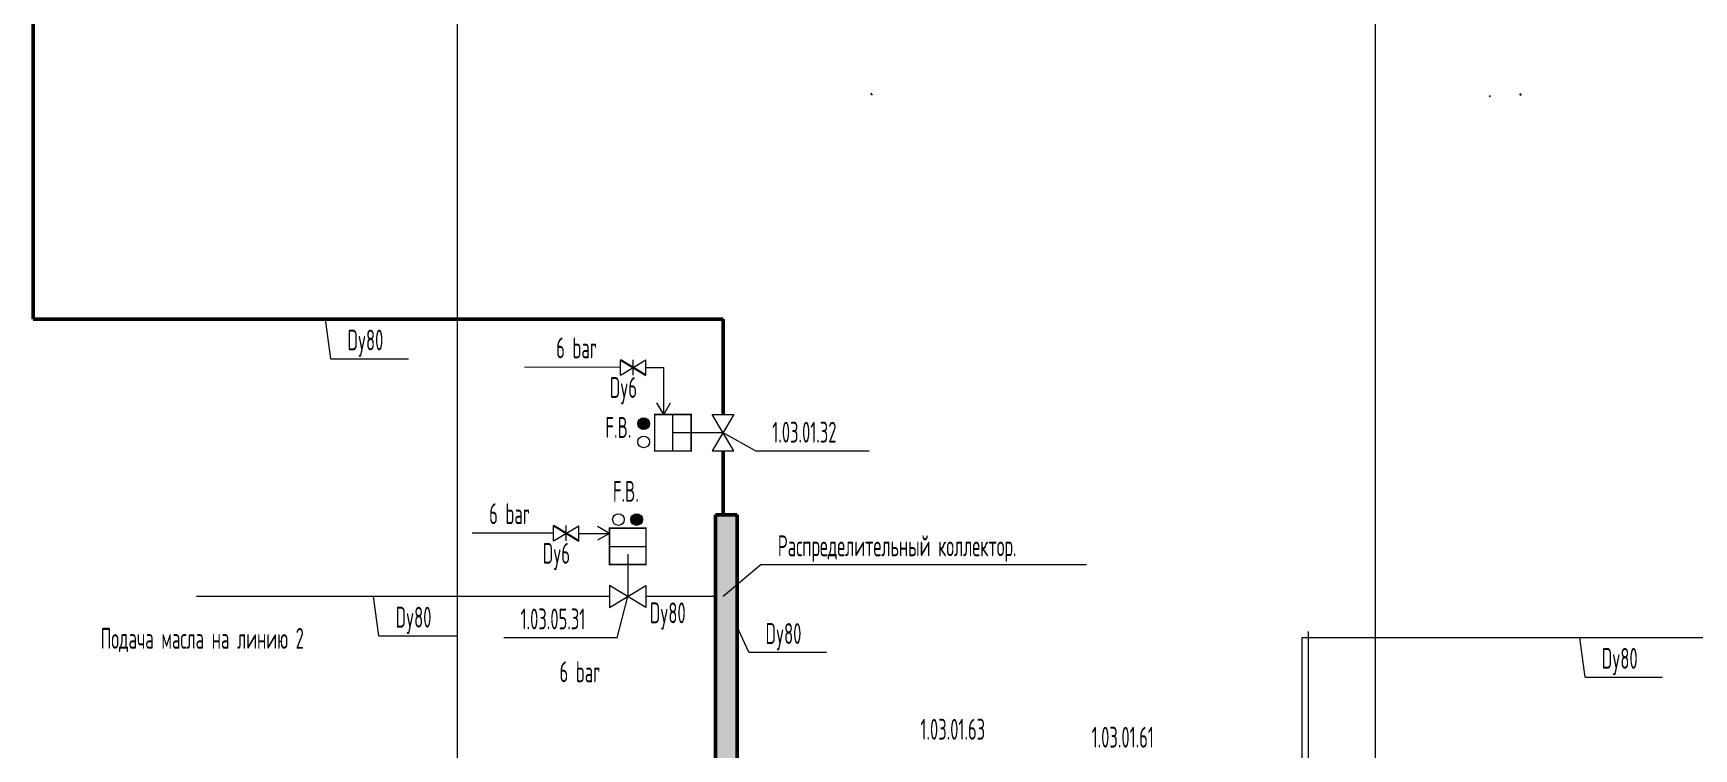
# Model space of a CAD drawing. Header units: millimetres. Extents: x -2281 to 17340, y -2563 to 4166.
# Drawn here: x 1041.7 to 1240.8, y 280.4 to 366.3 of the extents above; entities that cross this region are included whole.
import ezdxf

# ---------------------------------------------------------------- set-up
doc = ezdxf.new("R2010")
doc.units = ezdxf.units.MM
for name, pattern in [('K5LT32772', [0]), ('K5LT32773', [0]), ('K5LT32774', [0]), ('K5LT32779', [24.957505, 11.9988, -5.9994, 0.959904, -5.9994]), ('K5LT32780', [0]), ('K5LT32783', [0]), ('K5LT32792', [0]), ('K5LT_THIN', [0])]:
    doc.linetypes.add(name, pattern=pattern)
doc.layers.add('Системный слой', color=7, linetype='Continuous')
doc.styles.add('KTEXTSTYLE', font='GOST_AU.SHX', dxfattribs={"width": 0.96, "height": 5})
pattern_1 = [(-45, (0, 0), (1.9445436, 1.9445436), [])]

# ---------------------------------------------------------------- blocks, each defined once
blk = doc.blocks.new('U192')
at = {"layer": 'Системный слой', "color": 7, "linetype": 'K5LT_THIN', "lineweight": 13}
for q in [(1124.42, 318.35), (1141.92, 316.16)]:
    blk.add_line((1128.32, 316.16), q, dxfattribs=at)
at = {"layer": 'Системный слой', "color": 7, "insert": (1130.32, 319.66), "char_height": 2.5, "attachment_point": 1, "style": 'KTEXTSTYLE'}
blk.add_mtext('\\H3.5;\\W0.965;\\Q15;\\Q0;\\W0.715;\\H2.50;{\\c255;1.03.01.32}', dxfattribs=at)
blk = doc.blocks.new('U194')
at = {"layer": 'Системный слой', "color": 7, "linetype": 'K5LT_THIN', "lineweight": 13}
for q in [(1112.99, 298.71), (1098.14, 293.76)]:
    blk.add_line((1111.73, 293.76), q, dxfattribs=at)
at = {"layer": 'Системный слой', "color": 7, "insert": (1100.14, 297.26), "char_height": 2.5, "attachment_point": 1, "style": 'KTEXTSTYLE'}
blk.add_mtext('\\H3.5;\\W0.965;\\Q15;\\Q0;\\W0.715;\\H2.50;{\\c255;1.03.05.31}', dxfattribs=at)
blk = doc.blocks.new('U244')
at = {"layer": 'Системный слой', "color": 7, "linetype": 'K5LT_THIN', "lineweight": 13}
for q in [(1227.15, 293.76), (1237.08, 289.03)]:
    blk.add_line((1227.79, 289.03), q, dxfattribs=at)
at = {"layer": 'Системный слой', "color": 7, "insert": (1229.79, 292.53), "char_height": 2.5, "attachment_point": 1, "style": 'KTEXTSTYLE'}
blk.add_mtext('\\H3.5;\\W0.965;\\Q15;\\Q0;\\W0.715;\\H2.50;Dy80', dxfattribs=at)
blk = doc.blocks.new('U248')
at = {"layer": 'Системный слой', "color": 7, "linetype": 'K5LT_THIN', "lineweight": 13}
for q in [(1082.51, 298.71), (1092.45, 293.97)]:
    blk.add_line((1083.16, 293.97), q, dxfattribs=at)
at = {"layer": 'Системный слой', "color": 7, "insert": (1085.16, 297.47), "char_height": 2.5, "attachment_point": 1, "style": 'KTEXTSTYLE'}
blk.add_mtext('\\H3.5;\\W0.965;\\Q15;\\Q0;\\W0.715;\\H2.50;Dy80', dxfattribs=at)
blk = doc.blocks.new('U251')
at = {"layer": 'Системный слой', "color": 7, "linetype": 'K5LT_THIN', "lineweight": 13}
for q in [(1076.75, 331.96), (1086.69, 327.22)]:
    blk.add_line((1077.39, 327.22), q, dxfattribs=at)
at = {"layer": 'Системный слой', "color": 7, "insert": (1079.39, 330.72), "char_height": 2.5, "attachment_point": 1, "style": 'KTEXTSTYLE'}
blk.add_mtext('\\H3.5;\\W0.965;\\Q15;\\Q0;\\W0.715;\\H2.50;Dy80', dxfattribs=at)
blk = doc.blocks.new('U257')
at = {"layer": 'Системный слой', "color": 7, "linetype": 'K5LT_THIN', "lineweight": 13}
for q in [(1126.13, 295.08), (1136.82, 292.01)]:
    blk.add_line((1127.52, 292.01), q, dxfattribs=at)
at = {"layer": 'Системный слой', "color": 7, "insert": (1129.52, 295.51), "char_height": 2.5, "attachment_point": 1, "style": 'KTEXTSTYLE'}
blk.add_mtext('\\H3.5;\\W0.965;\\Q15;\\Q0;\\W0.715;\\H2.50;Dy80', dxfattribs=at)
blk = doc.blocks.new('U265')
at = {"layer": 'Системный слой', "color": 7, "linetype": 'K5LT_THIN', "lineweight": 13}
for q in [(1124.42, 298.71), (1129.08, 302.53), (1167.98, 302.53)]:
    blk.add_line((1128.99, 302.53), q, dxfattribs=at)
at = {"layer": 'Системный слой', "color": 7, "insert": (1130.99, 306.03), "char_height": 2.5, "attachment_point": 1, "style": 'KTEXTSTYLE'}
blk.add_mtext('\\H3.5;\\W0.965;\\Q15;\\Q0;\\W0.715;\\H2.50;Распределительный коллектор.', dxfattribs=at)

msp = doc.modelspace()

# ---------------------------------------------------------------- hatches: boundary and pattern name
at = {"layer": 'Системный слой'}
h = msp.add_hatch(dxfattribs=at)
h.set_pattern_fill('', angle=-90, style=0, pattern_type=0)
h.set_pattern_definition(pattern_1)
h.paths.add_polyline_path([(1141.3745, 358.67834), (1141.1545, 358.67834), (1141.1545, 359.03584), (1141.3745, 359.03584)])
h.paths.add_polyline_path([(1141.7595, 358.67834), (1141.7595, 359.03584), (1141.9795, 359.03584), (1142.062, 359.03584), (1142.34937, 359.03584), (1142.34937, 358.67834)])
h.paths.add_polyline_path([(1143.80962, 358.67834), (1143.80962, 359.03584), (1144.07489, 359.03584), (1144.1795, 359.03584), (1144.3995, 359.03584), (1144.3995, 358.67834)])
h.paths.add_polyline_path([(1145.0045, 358.67834), (1144.7845, 358.67834), (1144.7845, 359.03584), (1145.0045, 359.03584)])
h = msp.add_hatch(dxfattribs=at)
h.set_pattern_fill('', angle=-90, style=0, pattern_type=0)
h.set_pattern_definition(pattern_1)
h.paths.add_polyline_path([(1216.4995, 358.67879), (1216.2795, 358.67879), (1216.2795, 359.03629), (1216.4995, 359.03629)])
h.paths.add_polyline_path([(1216.8845, 358.67879), (1216.8845, 359.03629), (1217.1045, 359.03629), (1217.187, 359.03629), (1217.47437, 359.03629), (1217.47437, 358.67879)])
h.paths.add_polyline_path([(1218.93462, 358.67879), (1218.93462, 359.03629), (1219.19989, 359.03629), (1219.3045, 359.03629), (1219.5245, 359.03629), (1219.5245, 358.67879)])
h.paths.add_polyline_path([(1220.1295, 358.67879), (1219.9095, 358.67879), (1219.9095, 359.03629), (1220.1295, 359.03629)])
at = {"layer": 'Системный слой', "true_color": 0xff00ff}
for points in [[(1115.60078, 319.43292), (1115.58086, 319.26708), (1115.52221, 319.11068), (1115.42817, 318.97263), (1115.30411, 318.86079), (1115.15708, 318.78152), (1114.99546, 318.73935), (1114.82845, 318.73666), (1114.66556, 318.77362), (1114.51606, 318.84812), (1114.38846, 318.95592), (1114.29004, 319.09087), (1114.22639, 319.24531), (1114.20115, 319.41042), (1114.20078, 319.43292), (1114.22071, 319.59876), (1114.27936, 319.75515), (1114.3734, 319.8932), (1114.49746, 320.00504), (1114.64449, 320.08431), (1114.80611, 320.12649), (1114.97312, 320.12917), (1115.13601, 320.09221), (1115.28551, 320.01771), (1115.41311, 319.90992), (1115.51153, 319.77496), (1115.57517, 319.62053), (1115.60042, 319.45542)], [(1114.05704, 307.23274), (1113.8912, 307.25267), (1113.7348, 307.31132), (1113.59675, 307.40536), (1113.48491, 307.52942), (1113.40565, 307.67645), (1113.36347, 307.83807), (1113.36079, 308.00508), (1113.39775, 308.16797), (1113.47225, 308.31747), (1113.58004, 308.44506), (1113.715, 308.54348), (1113.86943, 308.60713), (1114.03454, 308.63238), (1114.05704, 308.63274), (1114.22288, 308.61281), (1114.37928, 308.55416), (1114.51733, 308.46013), (1114.62917, 308.33607), (1114.70843, 308.18904), (1114.75061, 308.02742), (1114.75329, 307.86041), (1114.71633, 307.69751), (1114.64184, 307.54801), (1114.53404, 307.42042), (1114.39908, 307.322), (1114.24465, 307.25835), (1114.07954, 307.2331)]]:
    msp.add_hatch(color=6, dxfattribs=at).paths.add_polyline_path(points)
at = {"layer": 'Системный слой', "true_color": 0xffc0cb}
msp.add_hatch(color=254, dxfattribs=at).paths.add_polyline_path([(1126.131, 241.75671), (1126.131, 308.48183), (1123.506, 308.4822), (1123.506, 241.75671)])

# ---------------------------------------------------------------- linework, layer by layer
at = {"layer": 'Системный слой', "color": 211, "linetype": 'K5LT32783', "lineweight": 50, "true_color": 0xff7fff}
for p, q in [((1041.70612, 331.95562), (1041.70612, 1041.57886)), ((1124.4164, 331.95562), (1041.70612, 331.95562)), ((1124.4164, 331.95562), (1124.4164, 320.53702)), ((1124.4164, 316.16202), (1124.4164, 308.48183)), ((1123.506, 241.75671), (1123.506, 308.4822)), ((1123.506, 308.4822), (1126.131, 308.48183)), ((1126.131, 241.75671), (1126.131, 308.48183))]:
    msp.add_line(p, q, dxfattribs=at)
at = {"layer": 'Системный слой', "color": 4, "linetype": 'K5LT32772', "lineweight": 18, "true_color": 0x00ffff}
for p, q in [((1112.10758, 325.25986), (1112.11023, 327.09736)), ((1112.10758, 325.25986), (1115.17273, 327.09294)), ((1113.63189, 325.25766), (1113.63453, 327.09516)), ((1115.17008, 325.25544), (1115.17273, 327.09294)), ((1112.10891, 326.17861), (1100.59531, 326.19521)), ((1113.64015, 326.1764), (1113.63321, 326.17641)), ((1115.1714, 326.17419), (1117.30882, 326.17419)), ((1117.30882, 320.52961), (1117.30882, 326.17419)), ((1117.30441, 320.52958), (1116.47563, 321.94548)), ((1117.30882, 320.52961), (1118.12064, 321.9553)), ((1104.07113, 305.36617), (1104.07378, 307.20367)), ((1104.07113, 305.36617), (1107.13627, 307.19925)), ((1105.59543, 305.36397), (1105.59808, 307.20147)), ((1107.13362, 305.36176), (1107.13627, 307.19925)), ((1110.79764, 306.28053), (1109.37195, 307.09235)), ((1104.07245, 306.28492), (1094.33827, 306.28492)), ((1105.6037, 306.28271), (1105.59676, 306.28272)), ((1107.13495, 306.28051), (1110.79767, 306.27612)), ((1110.79767, 306.27612), (1109.38177, 305.44735))]:
    msp.add_line(p, q, dxfattribs=at)
at = {"layer": 'Системный слой', "color": 4, "linetype": 'K5LT32774', "lineweight": 25, "true_color": 0x00ffff}
for p, q in [((1112.11023, 327.09736), (1115.17008, 325.25544)), ((1104.07378, 307.20367), (1107.13362, 305.36176))]:
    msp.add_line(p, q, dxfattribs=at)
at = {"layer": 'Системный слой', "color": 4, "linetype": 'K5LT32773', "lineweight": 18, "true_color": 0x00ffff}
for p, q in [((1113.64709, 326.17222), (1113.6332, 326.17224)), ((1105.61064, 306.27854), (1105.59675, 306.27856))]:
    msp.add_line(p, q, dxfattribs=at)
at = {"layer": 'Системный слой', "color": 6, "linetype": 'K5LT32792', "lineweight": 18, "true_color": 0xff00ff}
for p, q in [((1124.4164, 323.41192), (1124.4164, 320.53702)), ((1118.40078, 316.15935), (1118.40078, 320.53435)), ((1125.7289, 320.53702), (1123.1039, 316.16202)), ((1125.7289, 316.16202), (1123.1039, 320.53702)), ((1123.1039, 320.53702), (1125.7289, 320.53702)), ((1124.4164, 318.34952), (1118.40078, 318.34685)), ((1123.1039, 316.16202), (1125.7289, 316.16202)), ((1124.4164, 316.16202), (1124.4164, 308.48183)), ((1110.80129, 304.72115), (1115.17629, 304.72115)), ((1112.99145, 303.76794), (1112.99145, 298.70554)), ((1110.80395, 298.70554), (1061.28694, 298.70554)), ((1110.80395, 298.70457), (1106.97584, 298.70287)), ((1115.17895, 297.39304), (1110.80395, 300.01804)), ((1110.80395, 297.39304), (1115.17895, 300.01804)), ((1110.80395, 300.01804), (1110.80395, 297.39304)), ((1115.17895, 300.01804), (1115.17895, 297.39304)), ((1123.506, 298.70554), (1115.17895, 298.70554))]:
    msp.add_line(p, q, dxfattribs=at)
at = {"layer": 'Системный слой', "color": 7, "linetype": 'K5LT_THIN', "lineweight": 13}
for p, q in [((1193.87642, 260.21127), (1193.87642, 293.76492)), ((1193.87642, 293.76492), (1252.95773, 293.76492))]:
    msp.add_line(p, q, dxfattribs=at)
at = {"layer": 'Системный слой', "color": 7, "linetype": 'K5LT32780', "lineweight": 18}
msp.add_line((1194.62708, 260.21127), (1194.62708, 294.51559), dxfattribs=at)
at = {"layer": 'Системный слой', "color": 200, "linetype": 'K5LT32779', "true_color": 0xbf00ff, "const_width": 0.18}
msp.add_lwpolyline([(1202.63573, 1135.9462), (1092.55885, 1135.9462), (1092.55885, 35.60562), (1202.63573, 35.50012)], close=True, dxfattribs=at)
at = {"layer": 'Системный слой', "color": 6, "linetype": 'K5LT32792', "true_color": 0xff00ff, "const_width": 0.18}
for points in [[(1120.58828, 316.16113), (1120.58828, 320.53613), (1116.21329, 320.52982), (1116.21329, 316.15482)], [(1110.80306, 302.53366), (1115.17806, 302.53366), (1115.17175, 306.90864), (1110.79675, 306.90864)]]:
    msp.add_lwpolyline(points, close=True, dxfattribs=at)
at = {"layer": 'Системный слой', "color": 6, "linetype": 'K5LT32792', "lineweight": 18, "true_color": 0xff00ff}
for centre in [(1114.90078, 319.43292), (1114.90078, 317.25172), (1111.87585, 307.93274), (1114.05704, 307.93274)]:
    msp.add_circle(centre, 0.7, dxfattribs=at)

# ---------------------------------------------------------------- block references
at = {"layer": 'Системный слой'}
for name in ['U251', 'U192', 'U265', 'U248', 'U194', 'U257', 'U244']:
    msp.add_blockref(name, (0, 0), dxfattribs=at)

# ---------------------------------------------------------------- texts
at = {"layer": 'Системный слой', "color": 7, "char_height": 2.5, "attachment_point": 1, "rotation": 359.9173862, "style": 'KTEXTSTYLE'}
for s, insert in [('\\H3.5;\\W0.965;\\Q15;\\Q0;\\W0.715;\\H2.50;6 bar', (1104.41246, 329.78195)), ('\\H3.5;\\W0.965;\\Q15;\\Q0;\\W0.715;\\H2.50;Dy6', (1110.84709, 325.02916)), ('\\H3.5;\\W0.965;\\Q15;\\Q0;\\W0.715;\\H2.50;6 bar', (1096.376, 309.88826)), ('\\H3.5;\\W0.965;\\Q15;\\Q0;\\W0.715;\\H2.50;Dy6', (1102.81064, 305.13548)), ('\\H3.5;\\W0.965;\\Q15;\\Q0;\\W0.715;\\H2.50;6 bar', (1104.81456, 290.91923))]:
    msp.add_mtext(s, dxfattribs=dict(at, insert=insert))
at = {"layer": 'Системный слой', "color": 7, "char_height": 2.5, "attachment_point": 1, "style": 'KTEXTSTYLE'}
for s, insert in [('\\H3.5;\\W0.965;\\Q15;\\Q0;\\W0.715;\\H2.50;F.B.', (1110.31604, 320.23257)), ('\\H3.5;\\W0.965;\\Q15;\\Q0;\\W0.715;\\H2.50;F.B.', (1111.2161, 312.56359)), ('\\H3.5;\\W0.965;\\Q15;\\Q0;\\W0.715;\\H2.50;Dy80', (1115.64305, 297.98736)), ('\\H3.5;\\W0.965;\\Q15;\\Q0;\\W0.715;\\H2.50;Подача масла на линию 2', (1049.79416, 294.9301)), ('\\H3.5;\\W0.965;\\Q15;\\Q0;\\W0.715;\\H2.50;1.03.01.63', (1148.08507, 284.0212)), ('\\H3.5;\\W0.965;\\Q15;\\Q0;\\W0.715;\\H2.50;1.03.01.61', (1168.61144, 283.07278))]:
    msp.add_mtext(s, dxfattribs=dict(at, insert=insert))

doc.saveas('drawing.dxf')
